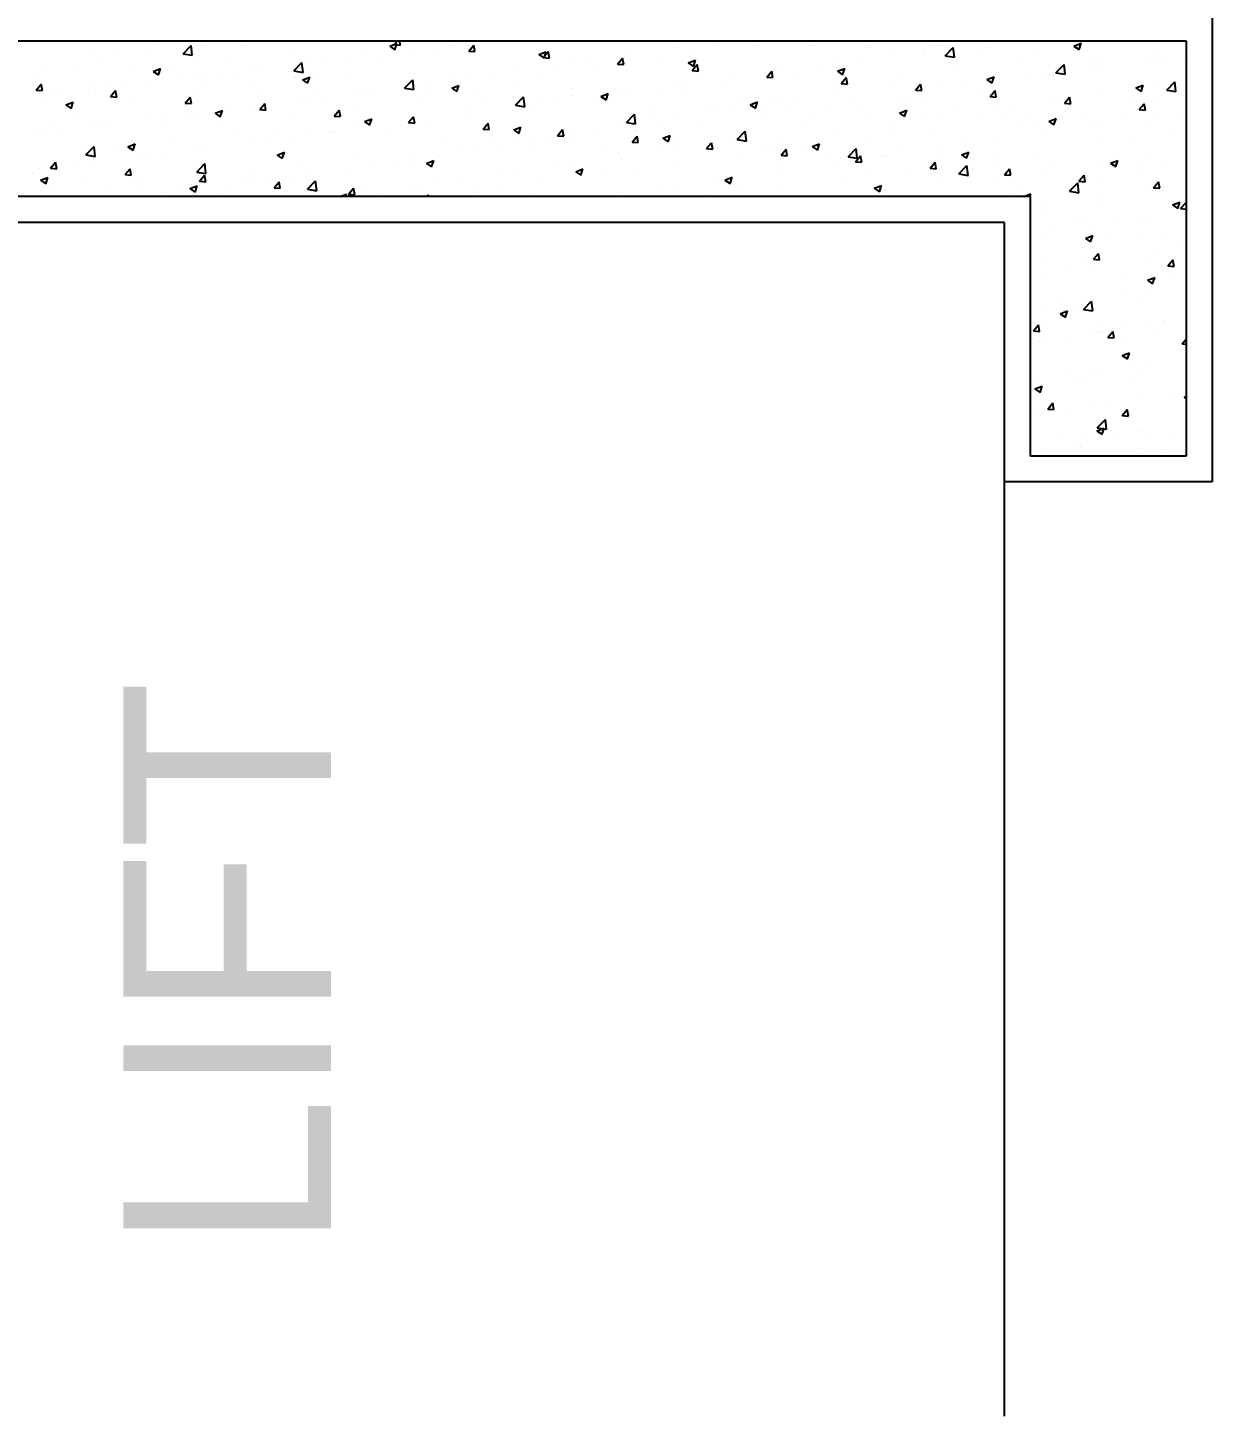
# Model space of a CAD drawing. Header units: inches. Extents: x 182687 to 187672, y -88924 to -84846.
# Drawn here: x 182934.7 to 182979.3, y -86378.1 to -86325.8 of the extents above; entities that cross this region are included whole.
import ezdxf
from ezdxf.enums import TextEntityAlignment as Align

# ---------------------------------------------------------------- set-up
doc = ezdxf.new("R2010")
doc.units = ezdxf.units.IN
doc.header["$MEASUREMENT"] = 0
doc.styles.add('HemBha', font='GOTHIC.TTF')

# ---------------------------------------------------------------- blocks, each defined once
blk = doc.blocks.new('REVISED COL LAYOUT')
at = {"color": 5}
for p, q in [((92154.4, -44108.9), (92154.4, -45858.9)), ((92004.4, -45708.9), (92004.4, -44258.9)), ((91979.4, -45683.9), (91979.4, -44283.9)), ((91729.4, -45883.9), (91729.4, -45683.9)), ((91729.4, -45683.9), (91979.4, -45683.9)), ((91754.4, -45858.9), (91754.4, -45708.9)), ((91754.4, -45708.9), (92004.4, -45708.9)), ((92154.4, -45858.9), (91754.4, -45858.9)), ((92179.4, -45883.9), (91729.4, -45883.9))]:
    blk.add_line(p, q, dxfattribs=at)
at = {"color": 5, "linetype": 'Continuous'}
for p, q in [((92026.4, -44747.5), (92026.4, -44747.5)), ((92027.6, -44748.8), (92027.6, -44748.8)), ((92063.8, -44750.1), (92063.8, -44750.1)), ((92107, -44751.5), (92106.5, -44757.5)), ((92107, -44751.5), (92112.7, -44756.3)), ((92020.1, -44755.8), (92016.7, -44760.8)), ((92016.7, -44760.8), (92022.8, -44762.8)), ((92020.1, -44755.8), (92022.8, -44762.8)), ((92031.8, -44765.4), (92031.2, -44771.3)), ((92031.5, -44754.1), (92031.5, -44754.1)), ((92031.8, -44765.4), (92037.5, -44770.2)), ((92064.8, -44755.3), (92064.8, -44755.3)), ((92098.1, -44756.6), (92098.1, -44756.6)), ((92105.6, -44764), (92105.6, -44764)), ((92106.5, -44757.5), (92112.7, -44756.3)), ((92117.1, -44754.5), (92117.1, -44754.5)), ((92131.4, -44757.8), (92131.4, -44757.8)), ((92012.9, -44768.5), (92012.9, -44768.5)), ((92031.2, -44771.3), (92037.5, -44770.2)), ((92038.7, -44767.8), (92038.7, -44767.8)), ((92067.1, -44775.1), (92067.1, -44775.1)), ((92077.5, -44766.9), (92077.5, -44766.9)), ((92103.2, -44776.4), (92103.2, -44776.4)), ((92032.6, -44786.7), (92032.6, -44786.7)), ((92083.7, -44787.9), (92083.7, -44787.9)), ((92092.6, -44780.2), (92089.3, -44785.1)), ((92089.3, -44785.1), (92095.3, -44787.2)), ((92092.6, -44780.2), (92095.3, -44787.2)), ((92128.3, -44786.8), (92128.3, -44786.8)), ((92005.3, -44804.2), (92005.3, -44804.2)), ((92024.1, -44800.8), (92024.1, -44800.8)), ((92038.5, -44805.5), (92038.5, -44805.5)), ((92044.5, -44799.4), (92043.1, -44808.3)), ((92044.5, -44799.4), (92052.6, -44807.2)), ((92106.5, -44801.4), (92106.5, -44801.4)), ((92142.7, -44802.7), (92142.7, -44802.7)), ((92043.1, -44808.3), (92052.6, -44807.2)), ((92071.8, -44806.7), (92071.8, -44806.7)), ((92072.1, -44813), (92072.1, -44813)), ((92105.1, -44807.9), (92105.1, -44807.9)), ((92114.9, -44807.9), (92114.9, -44807.9)), ((92138.4, -44809.1), (92138.4, -44809.1)), ((92010.7, -44821.9), (92010.7, -44821.9)), ((92048.7, -44826.1), (92048.7, -44826.1)), ((92075.2, -44820.3), (92075.2, -44820.3)), ((92100.7, -44823.2), (92100.2, -44829.2)), ((92100.2, -44829.2), (92106.4, -44828)), ((92100.7, -44823.2), (92106.4, -44828)), ((92115.6, -44822.3), (92115.6, -44822.3)), ((92146, -44827.7), (92146, -44827.7)), ((92025.5, -44837.1), (92025, -44843.1)), ((92025, -44843.1), (92031.2, -44841.9)), ((92025.5, -44837.1), (92031.2, -44841.9)), ((92052.3, -44839.8), (92049, -44844.8)), ((92049, -44844.8), (92055, -44846.9)), ((92052.3, -44839.8), (92055, -44846.9)), ((92093.7, -44846.2), (92093.7, -44846.2)), ((92111.5, -44839.3), (92111.5, -44839.3)), ((92126, -44840.2), (92126, -44840.2)), ((92004.8, -44848.5), (92004.8, -44848.5)), ((92011.7, -44854.8), (92011.7, -44854.8)), ((92021.9, -44854.2), (92021.9, -44854.2)), ((92040.9, -44849.8), (92040.9, -44849.8)), ((92044.9, -44856), (92044.9, -44856)), ((92078.2, -44857.2), (92078.2, -44857.2)), ((92111.5, -44858.4), (92111.5, -44858.4)), ((92144.8, -44859.6), (92144.8, -44859.6)), ((92112.6, -44861.3), (92112.6, -44861.3)), ((92124.9, -44864.2), (92121.5, -44869.2)), ((92121.5, -44869.2), (92127.6, -44871.2)), ((92124.9, -44864.2), (92127.6, -44871.2)), ((92151, -44865.6), (92151, -44865.6)), ((92008.4, -44875.3), (92008.4, -44875.3)), ((92009.8, -44886.4), (92009.8, -44886.4)), ((92044.2, -44874.9), (92044.2, -44874.9)), ((92058.7, -44884.4), (92058.7, -44884.4)), ((92073, -44873.7), (92073, -44873.7)), ((92080.4, -44876.1), (92080.4, -44876.1)), ((92125.7, -44880.6), (92125.7, -44880.6)), ((92012.1, -44899.5), (92008.7, -44904.5)), ((92012.1, -44899.5), (92014.8, -44906.5)), ((92094.4, -44894.9), (92093.9, -44900.9)), ((92093.9, -44900.9), (92100.2, -44899.7)), ((92094.4, -44894.9), (92100.2, -44899.7)), ((92123.8, -44893.6), (92123.8, -44893.6)), ((92141.9, -44892.9), (92140.5, -44901.7)), ((92141.9, -44892.9), (92150, -44900.6)), ((92008.7, -44904.5), (92014.8, -44906.5)), ((92019.2, -44908.8), (92018.7, -44914.8)), ((92019.2, -44906.7), (92019.2, -44906.7)), ((92019.2, -44908.8), (92025, -44913.6)), ((92019.6, -44907.6), (92019.6, -44907.6)), ((92028, -44906.1), (92026.6, -44915)), ((92028, -44906.1), (92036.1, -44913.9)), ((92049.2, -44912.7), (92049.2, -44912.7)), ((92052.4, -44907.9), (92052.4, -44907.9)), ((92083.7, -44901.2), (92083.7, -44901.2)), ((92085.7, -44909.1), (92085.7, -44909.1)), ((92103.7, -44904.6), (92103.7, -44904.6)), ((92119, -44910.3), (92119, -44910.3)), ((92119.8, -44902.4), (92119.8, -44902.4)), ((92140.5, -44901.7), (92150, -44900.6)), ((92152.3, -44911.6), (92152.3, -44911.6)), ((92018.7, -44914.8), (92025, -44913.6)), ((92026.6, -44915), (92036.1, -44913.9)), ((92084.6, -44923.9), (92081.2, -44928.8)), ((92084.6, -44923.9), (92087.3, -44930.9)), ((92110.4, -44914.7), (92110.4, -44914.7)), ((92006.2, -44928.7), (92006.2, -44928.7)), ((92009, -44938.6), (92009, -44938.6)), ((92070.7, -44927.1), (92070.7, -44927.1)), ((92081.2, -44928.8), (92087.3, -44930.9)), ((92088.7, -44939), (92088.7, -44939)), ((92123.1, -44927.5), (92123.1, -44927.5)), ((92135.7, -44938.9), (92135.7, -44938.9)), ((92018.1, -44949.6), (92018.1, -44949.6)), ((92068.7, -44942.8), (92068.7, -44942.8)), ((92121.5, -44947), (92121.5, -44947)), ((92154.4, -44952.2), (92153.8, -44953.2)), ((92153.8, -44953.2), (92154.4, -44953.4)), ((92017.3, -44961), (92017.3, -44961)), ((92026.2, -44958), (92026.2, -44958)), ((92059.5, -44959.3), (92059.5, -44959.3)), ((92088.2, -44966.7), (92087.6, -44972.6)), ((92088.2, -44966.7), (92093.9, -44971.5)), ((92092.8, -44960.5), (92092.8, -44960.5)), ((92113.7, -44962.9), (92113.7, -44962.9)), ((92126.1, -44961.7), (92126.1, -44961.7)), ((92128.1, -44965.3), (92128.1, -44965.3)), ((92021.4, -44974.6), (92021.4, -44974.6)), ((92057.5, -44975.9), (92057.5, -44975.9)), ((92087.6, -44972.6), (92093.9, -44971.5)), ((92108.1, -44968.1), (92108.1, -44968.1)), ((92012.9, -44980.5), (92012.4, -44986.5)), ((92012.4, -44986.5), (92018.7, -44985.4)), ((92012.9, -44980.5), (92018.7, -44985.4)), ((92044.3, -44983.6), (92041, -44988.5)), ((92041, -44988.5), (92047, -44990.6)), ((92044.3, -44983.6), (92047, -44990.6)), ((92068.4, -44980.5), (92068.4, -44980.5)), ((92019, -44996.9), (92019, -44996.9)), ((92060.8, -45000.9), (92060.8, -45000.9)), ((92078.7, -45001.1), (92078.7, -45001.1)), ((92097, -45002.2), (92097, -45002.2)), ((92119.3, -45000.4), (92119.3, -45000.4)), ((92125.4, -44999.6), (92124, -45008.5)), ((92125.4, -44999.6), (92133.5, -45007.4)), ((92145.7, -44997.2), (92145.7, -44997.2)), ((92011.4, -45012.8), (92010, -45021.7)), ((92011.4, -45012.8), (92019.5, -45020.6)), ((92015.1, -45014.4), (92015.1, -45014.4)), ((92026.4, -45012.5), (92026.4, -45012.5)), ((92032.6, -45008.6), (92032.6, -45008.6)), ((92065.9, -45009.8), (92065.9, -45009.8)), ((92099.2, -45011), (92099.2, -45011)), ((92116.9, -45007.9), (92113.5, -45012.9)), ((92113.5, -45012.9), (92119.5, -45014.9)), ((92116.9, -45007.9), (92119.5, -45014.9)), ((92124, -45008.5), (92133.5, -45007.4)), ((92132.5, -45012.2), (92132.5, -45012.2)), ((92010, -45021.7), (92019.5, -45020.6)), ((92100.3, -45027.2), (92100.3, -45027.2)), ((92105.8, -45021.4), (92105.8, -45021.4)), ((92123.7, -45021.2), (92123.7, -45021.2)), ((92136.4, -45028.5), (92136.4, -45028.5)), ((92004.4, -45044.2), (92006.8, -45050.3)), ((92065.8, -45038.8), (92065.8, -45038.8)), ((92066.2, -45033.8), (92066.2, -45033.8)), ((92081.9, -45038.4), (92081.4, -45044.4)), ((92081.4, -45044.4), (92087.6, -45043.2)), ((92081.9, -45038.4), (92087.6, -45043.2)), ((92004.4, -45049.5), (92006.8, -45050.3)), ((92006.7, -45052.3), (92006.1, -45058.2)), ((92006.1, -45058.2), (92012.4, -45057.1)), ((92006.7, -45052.3), (92012.4, -45057.1)), ((92006.8, -45059.3), (92006.8, -45059.3)), ((92029.1, -45055.3), (92029.1, -45055.3)), ((92088.7, -45059.4), (92088.7, -45059.4)), ((92117, -45053.7), (92117, -45053.7)), ((92139.7, -45053.5), (92139.7, -45053.5)), ((92012.8, -45067.8), (92012.8, -45067.8)), ((92040.1, -45060.5), (92040.1, -45060.5)), ((92076.6, -45067.6), (92073.2, -45072.6)), ((92073.2, -45072.6), (92079.3, -45074.6)), ((92073.4, -45061.7), (92073.4, -45061.7)), ((92076.6, -45067.6), (92079.3, -45074.6)), ((92105.3, -45065.1), (92105.3, -45065.1)), ((92106.7, -45062.9), (92106.7, -45062.9)), ((92140, -45064.1), (92140, -45064.1)), ((92007.1, -45079.2), (92007.1, -45079.2)), ((92034.7, -45075.6), (92034.7, -45075.6)), ((92103.6, -45074.8), (92103.6, -45074.8)), ((92133.7, -45079.5), (92133.7, -45079.5)), ((92063.9, -45087.2), (92063.9, -45087.2)), ((92144.7, -45091.4), (92144.7, -45091.4)), ((92149.1, -45091.9), (92145.8, -45096.9)), ((92145.8, -45096.9), (92151.8, -45098.9)), ((92149.1, -45091.9), (92151.8, -45098.9)), ((92150.8, -45096.2), (92150.3, -45102.2)), ((92150.8, -45096.2), (92154.4, -45099.3)), ((92013.8, -45110.6), (92013.8, -45110.6)), ((92038, -45100.7), (92038, -45100.7)), ((92039.1, -45113.6), (92039.1, -45113.6)), ((92047.1, -45111.8), (92047.1, -45111.8)), ((92074.1, -45101.9), (92074.1, -45101.9)), ((92075.6, -45110.1), (92075.1, -45116.1)), ((92075.6, -45110.1), (92081.3, -45114.9)), ((92080.4, -45113), (92080.4, -45113)), ((92108.8, -45106.3), (92107.4, -45115.2)), ((92108.8, -45106.3), (92116.9, -45114.1)), ((92114.8, -45107.1), (92114.8, -45107.1)), ((92150.3, -45102.2), (92154.4, -45101.4)), ((92010.6, -45121.1), (92010.6, -45121.1)), ((92075.1, -45116.1), (92081.3, -45114.9)), ((92077.4, -45127), (92077.4, -45127)), ((92098.7, -45117.7), (92098.7, -45117.7)), ((92107.4, -45115.2), (92116.9, -45114.1)), ((92113.7, -45114.3), (92113.7, -45114.3)), ((92147, -45115.5), (92147, -45115.5)), ((92004.4, -45127.4), (92006.1, -45128.8)), ((92004.4, -45129.1), (92006.1, -45128.8)), ((92017.1, -45137.5), (92017.1, -45137.5)), ((92036.3, -45127.3), (92033, -45132.2)), ((92033, -45132.2), (92039, -45134.3)), ((92036.3, -45127.3), (92039, -45134.3)), ((92043, -45138.5), (92043, -45138.5)), ((92061.7, -45140.6), (92061.7, -45140.6)), ((92101.3, -45128.2), (92101.3, -45128.2)), ((92113.6, -45128.3), (92113.6, -45128.3)), ((92143.7, -45137.8), (92143.7, -45137.8)), ((92108.8, -45151.6), (92105.5, -45156.6)), ((92108.8, -45151.6), (92111.5, -45158.6)), ((92116.9, -45153.3), (92116.9, -45153.3)), ((92020.3, -45161.1), (92020.3, -45161.1)), ((92053.5, -45162.3), (92053.5, -45162.3)), ((92082.4, -45164.9), (92082.4, -45164.9)), ((92086.8, -45163.6), (92086.8, -45163.6)), ((92105.5, -45156.6), (92111.5, -45158.6)), ((92112.5, -45160.5), (92112.5, -45160.5)), ((92120.1, -45164.8), (92120.1, -45164.8)), ((92153, -45154.6), (92153, -45154.6)), ((92153.4, -45166), (92153.4, -45166)), ((92008.3, -45174.5), (92008.3, -45174.5)), ((92011.9, -45175.4), (92011.9, -45175.4)), ((92049.1, -45171.9), (92049.1, -45171.9)), ((92108.7, -45176), (92108.7, -45176)), ((92144.5, -45168), (92144, -45173.9)), ((92144, -45173.9), (92150.3, -45172.8)), ((92144.5, -45168), (92150.3, -45172.8)), ((92059.4, -45194), (92059.4, -45194)), ((92069.3, -45181.8), (92068.8, -45187.8)), ((92068.8, -45187.8), (92075.1, -45186.7)), ((92069.3, -45181.8), (92075.1, -45186.7)), ((92099.1, -45181.6), (92099.1, -45181.6)), ((92121.9, -45191.2), (92121.9, -45191.2)), ((92015.1, -45200.4), (92015.1, -45200.4)), ((92027.1, -45195.9), (92027.1, -45195.9)), ((92051.3, -45201.7), (92051.3, -45201.7)), ((92153.8, -45196.2), (92153.8, -45196.2)), ((92027.7, -45213.1), (92027.7, -45213.1)), ((92061, -45214.3), (92061, -45214.3)), ((92068.6, -45211.3), (92065.2, -45216.3)), ((92065.2, -45216.3), (92071.3, -45218.3)), ((92068.6, -45211.3), (92071.3, -45218.3)), ((92092.3, -45213), (92090.9, -45221.9)), ((92090.9, -45221.9), (92100.4, -45220.8)), ((92092.3, -45213), (92100.4, -45220.8)), ((92094.3, -45215.5), (92094.3, -45215.5)), ((92110.3, -45213.9), (92110.3, -45213.9)), ((92127.6, -45216.7), (92127.6, -45216.7)), ((92006.1, -45227.9), (92006.1, -45227.9)), ((92054.6, -45226.7), (92054.6, -45226.7)), ((92059.1, -45230.2), (92059.1, -45230.2)), ((92090.7, -45228), (92090.7, -45228)), ((92020.1, -45238.3), (92020.1, -45238.3)), ((92057.2, -45247.4), (92057.2, -45247.4)), ((92096.8, -45235), (92096.8, -45235)), ((92118.8, -45234.3), (92118.8, -45234.3)), ((92141.1, -45235.6), (92137.7, -45240.6)), ((92138.3, -45239.7), (92137.7, -45245.7)), ((92137.7, -45240.6), (92143.8, -45242.6)), ((92137.7, -45245.7), (92144, -45244.5)), ((92138.3, -45239.7), (92144, -45244.5)), ((92141.1, -45235.6), (92143.8, -45242.6)), ((92037.1, -45254.2), (92037.1, -45254.2)), ((92063, -45253.6), (92062.5, -45259.5)), ((92062.5, -45259.5), (92068.8, -45258.4)), ((92063, -45253.6), (92068.8, -45258.4)), ((92094, -45253), (92094, -45253)), ((92130.2, -45254.3), (92130.2, -45254.3)), ((92028.3, -45271), (92025, -45276)), ((92028.3, -45271), (92031, -45278)), ((92034.8, -45264.4), (92034.8, -45264.4)), ((92059.6, -45264.6), (92059.6, -45264.6)), ((92068.1, -45265.6), (92068.1, -45265.6)), ((92101.4, -45266.8), (92101.4, -45266.8)), ((92108, -45267.3), (92108, -45267.3)), ((92134.7, -45268.1), (92134.7, -45268.1)), ((92025, -45276), (92031, -45278)), ((92133.5, -45279.3), (92133.5, -45279.3)), ((92054.9, -45300.8), (92054.9, -45300.8)), ((92069.1, -45288.5), (92069.1, -45288.5)), ((92094.6, -45288.4), (92094.6, -45288.4)), ((92100.8, -45295.3), (92097.5, -45300.3)), ((92097.5, -45300.3), (92103.5, -45302.3)), ((92099, -45290.9), (92099, -45290.9)), ((92100.8, -45295.3), (92103.5, -45302.3)), ((92128.8, -45292.7), (92128.8, -45292.7)), ((92007.9, -45313.7), (92007.9, -45313.7)), ((92028.4, -45301.5), (92028.4, -45301.5)), ((92047.1, -45312.5), (92047.1, -45312.5)), ((92132, -45311.4), (92131.5, -45317.4)), ((92132, -45311.4), (92137.7, -45316.2)), ((92031.7, -45326.5), (92031.7, -45326.5)), ((92041.2, -45314.9), (92041.2, -45314.9)), ((92056.8, -45325.3), (92056.3, -45331.3)), ((92056.8, -45325.3), (92062.5, -45330.1)), ((92067.9, -45327.8), (92067.9, -45327.8)), ((92075.7, -45319.8), (92074.3, -45328.6)), ((92074.3, -45328.6), (92083.8, -45327.5)), ((92074.5, -45316.1), (92074.5, -45316.1)), ((92075.7, -45319.8), (92083.8, -45327.5)), ((92105.7, -45320.6), (92105.7, -45320.6)), ((92107.8, -45317.4), (92107.8, -45317.4)), ((92131.5, -45317.4), (92137.7, -45316.2)), ((92138.5, -45317.2), (92138.5, -45317.2)), ((92141.1, -45318.6), (92141.1, -45318.6)), ((92056.3, -45331.3), (92062.5, -45330.1)), ((92012.1, -45350.7), (92012.1, -45350.7)), ((92052.7, -45354.1), (92052.7, -45354.1)), ((92071.2, -45352.8), (92071.2, -45352.8)), ((92079.1, -45346.9), (92079.1, -45346.9)), ((92092.3, -45341.7), (92092.3, -45341.7)), ((92107.3, -45354.1), (92107.3, -45354.1)), ((92138.8, -45351), (92138.8, -45351)), ((92015.4, -45365.6), (92015.4, -45365.6)), ((92036.7, -45364.4), (92036.7, -45364.4)), ((92048.7, -45366.9), (92048.7, -45366.9)), ((92060.6, -45355), (92057.2, -45360)), ((92057.2, -45360), (92063.3, -45362)), ((92060.6, -45355), (92063.3, -45362)), ((92057.2, -45370.8), (92057.2, -45370.8)), ((92082, -45368.1), (92082, -45368.1)), ((92103.5, -45374), (92103.5, -45374)), ((92110.6, -45379.1), (92110.6, -45379.1)), ((92115.3, -45369.3), (92115.3, -45369.3)), ((92133.1, -45379.3), (92129.7, -45384.3)), ((92133.1, -45379.3), (92135.8, -45386.3)), ((92146.8, -45380.4), (92146.8, -45380.4)), ((92148.6, -45370.5), (92148.6, -45370.5)), ((92076.2, -45390.7), (92076.2, -45390.7)), ((92125.7, -45383.1), (92125.2, -45389.1)), ((92125.2, -45389.1), (92131.5, -45388)), ((92125.7, -45383.1), (92131.5, -45388)), ((92129.7, -45384.3), (92135.8, -45386.3)), ((92005.6, -45401.2), (92005.6, -45401.2)), ((92050.5, -45397), (92050, -45403)), ((92050, -45403), (92056.2, -45401.8)), ((92050.4, -45407.5), (92050.4, -45407.5)), ((92050.5, -45397), (92056.2, -45401.8)), ((92089.1, -45405.2), (92089.1, -45405.2)), ((92090.1, -45395.1), (92090.1, -45395.1)), ((92150.1, -45405.4), (92150.1, -45405.4)), ((92020.3, -45414.7), (92017, -45419.7)), ((92017, -45419.7), (92023, -45421.7)), ((92020.3, -45414.7), (92023, -45421.7)), ((92022.2, -45409), (92022.2, -45409)), ((92022.4, -45417), (92022.4, -45417)), ((92055.7, -45418.2), (92055.7, -45418.2)), ((92089, -45419.4), (92089, -45419.4)), ((92115.6, -45417), (92115.6, -45417)), ((92122.3, -45420.6), (92122.3, -45420.6)), ((92148.8, -45409.3), (92148.8, -45409.3)), ((92008.9, -45426.2), (92008.9, -45426.2)), ((92045, -45427.5), (92045, -45427.5)), ((92059.2, -45426.5), (92057.8, -45435.4)), ((92057.8, -45435.4), (92067.3, -45434.3)), ((92059.2, -45426.5), (92067.3, -45434.3)), ((92067.2, -45429.1), (92067.2, -45429.1)), ((92101.2, -45427.4), (92101.2, -45427.4)), ((92092.8, -45439), (92089.5, -45444)), ((92089.5, -45444), (92095.5, -45446)), ((92092.8, -45439), (92095.5, -45446)), ((92152.3, -45446.9), (92152.3, -45446.9)), ((92048.1, -45460.9), (92048.1, -45460.9)), ((92048.3, -45452.6), (92048.3, -45452.6)), ((92084.5, -45453.8), (92084.5, -45453.8)), ((92087.8, -45448.5), (92087.8, -45448.5)), ((92119.4, -45454.9), (92118.9, -45460.8)), ((92118.9, -45460.8), (92125.2, -45459.7)), ((92119.4, -45454.9), (92125.2, -45459.7)), ((92013.9, -45464.1), (92013.9, -45464.1)), ((92028.8, -45467.5), (92028.8, -45467.5)), ((92032.2, -45467.3), (92032.2, -45467.3)), ((92044.2, -45468.7), (92043.7, -45474.7)), ((92043.7, -45474.7), (92050, -45473.6)), ((92044.2, -45468.7), (92050, -45473.6)), ((92062.1, -45468.7), (92062.1, -45468.7)), ((92095.4, -45469.9), (92095.4, -45469.9)), ((92099.1, -45463.5), (92099.1, -45463.5)), ((92128.7, -45471.1), (92128.7, -45471.1)), ((92077.2, -45487.5), (92077.2, -45487.5)), ((92087.8, -45478.9), (92087.8, -45478.9)), ((92099, -45480.8), (92099, -45480.8)), ((92123.9, -45480.1), (92123.9, -45480.1)), ((92052.6, -45498.7), (92049.2, -45503.7)), ((92052.6, -45498.7), (92055.3, -45505.7)), ((92053.3, -45490.4), (92053.3, -45490.4)), ((92150.1, -45500.3), (92150.1, -45500.3)), ((92045.9, -45514.3), (92045.9, -45514.3)), ((92049.2, -45503.7), (92055.3, -45505.7)), ((92085.5, -45501.9), (92085.5, -45501.9)), ((92127.2, -45505.2), (92127.2, -45505.2)), ((92022.2, -45527.3), (92022.2, -45527.3)), ((92036.3, -45519.4), (92036.3, -45519.4)), ((92042.2, -45525.6), (92042.2, -45525.6)), ((92069.6, -45520.7), (92069.6, -45520.7)), ((92092.8, -45516.7), (92092.8, -45516.7)), ((92102.9, -45521.9), (92102.9, -45521.9)), ((92109.1, -45521.8), (92109.1, -45521.8)), ((92113.2, -45526.6), (92112.6, -45532.6)), ((92113.2, -45526.6), (92118.9, -45531.4)), ((92125.1, -45523.1), (92121.7, -45528)), ((92121.7, -45528), (92127.8, -45530.1)), ((92125.1, -45523.1), (92127.8, -45530.1)), ((92136.2, -45523.1), (92136.2, -45523.1)), ((92037.9, -45540.5), (92037.4, -45546.4)), ((92037.9, -45540.5), (92043.7, -45545.3)), ((92042.6, -45533.2), (92041.2, -45542.1)), ((92041.2, -45542.1), (92050.7, -45541)), ((92042.6, -45533.2), (92050.7, -45541)), ((92096.7, -45534.2), (92096.7, -45534.2)), ((92112.6, -45532.6), (92118.9, -45531.4)), ((92025.5, -45552.3), (92025.5, -45552.3)), ((92037.4, -45546.4), (92043.7, -45545.3)), ((92061.6, -45553.6), (92061.6, -45553.6)), ((92087.2, -45545.8), (92087.2, -45545.8)), ((92132.2, -45543), (92132.2, -45543)), ((92147.8, -45553.7), (92147.8, -45553.7)), ((92012.3, -45558.4), (92009, -45563.4)), ((92009, -45563.4), (92015, -45565.4)), ((92012.3, -45558.4), (92015, -45565.4)), ((92043.6, -45567.7), (92043.6, -45567.7)), ((92083.3, -45555.3), (92083.3, -45555.3)), ((92010.1, -45569.6), (92010.1, -45569.6)), ((92043.4, -45570.8), (92043.4, -45570.8)), ((92064.9, -45578.6), (92064.9, -45578.6)), ((92076.7, -45572), (92076.7, -45572)), ((92101.1, -45579.9), (92101.1, -45579.9)), ((92110, -45573.2), (92110, -45573.2)), ((92119.2, -45580.1), (92119.2, -45580.1)), ((92143.2, -45574.4), (92143.2, -45574.4)), ((92030.5, -45590.2), (92030.5, -45590.2)), ((92052.2, -45584), (92052.2, -45584)), ((92084.8, -45582.7), (92081.5, -45587.7)), ((92081.5, -45587.7), (92087.5, -45589.7)), ((92084.8, -45582.7), (92087.5, -45589.7)), ((92094.5, -45587.6), (92094.5, -45587.6)), ((92081, -45608.6), (92081, -45608.6)), ((92097.2, -45604.1), (92097.2, -45604.1)), ((92104.4, -45604.9), (92104.4, -45604.9)), ((92106.9, -45598.3), (92106.4, -45604.3)), ((92106.4, -45604.3), (92112.6, -45603.1)), ((92106.9, -45598.3), (92112.6, -45603.1)), ((92140.5, -45606.2), (92140.5, -45606.2)), ((92145.6, -45607), (92145.6, -45607)), ((92016.5, -45620.1), (92016.5, -45620.1)), ((92031.7, -45612.2), (92031.2, -45618.2)), ((92031.2, -45618.2), (92037.4, -45617)), ((92031.7, -45612.2), (92037.4, -45617)), ((92041.4, -45621), (92041.4, -45621)), ((92049.8, -45621.3), (92049.8, -45621.3)), ((92069.9, -45616.5), (92069.9, -45616.5)), ((92154.4, -45611.4), (92154, -45612.1)), ((92154, -45612.1), (92154.4, -45612.2)), ((92083.1, -45622.5), (92083.1, -45622.5)), ((92116.4, -45623.7), (92116.4, -45623.7)), ((92140, -45626.7), (92138.6, -45635.6)), ((92138.6, -45635.6), (92148.1, -45634.5)), ((92140, -45626.7), (92148.1, -45634.5)), ((92143.8, -45631.2), (92143.8, -45631.2)), ((92149.7, -45624.9), (92149.7, -45624.9)), ((92026.1, -45639.9), (92024.7, -45648.8)), ((92024.7, -45648.8), (92034.2, -45647.7)), ((92026.1, -45639.9), (92034.2, -45647.7)), ((92044.6, -45642.4), (92041.2, -45647.4)), ((92041.2, -45647.4), (92047.2, -45649.4)), ((92044.6, -45642.4), (92047.2, -45649.4)), ((92062.2, -45642.3), (92062.2, -45642.3)), ((92092.2, -45640.9), (92092.2, -45640.9)), ((92109.4, -45642.8), (92109.4, -45642.8)), ((92129.2, -45638.4), (92129.2, -45638.4)), ((92038.8, -45653.3), (92038.8, -45653.3)), ((92078.8, -45662), (92078.8, -45662)), ((92143.3, -45660.4), (92143.3, -45660.4)), ((92024, -45672), (92024, -45672)), ((92039.1, -45674.4), (92039.1, -45674.4)), ((92057.3, -45673.2), (92057.3, -45673.2)), ((92090.6, -45674.4), (92090.6, -45674.4)), ((92100.6, -45670), (92100.1, -45676)), ((92100.1, -45676), (92106.4, -45674.9)), ((92100.6, -45670), (92106.4, -45674.9)), ((92107.2, -45662.4), (92107.2, -45662.4)), ((92117.1, -45666.8), (92113.7, -45671.7)), ((92113.7, -45671.7), (92119.8, -45673.8)), ((92117.1, -45666.8), (92119.8, -45673.8)), ((92148.8, -45669.1), (92148.8, -45669.1)), ((92025.4, -45683.9), (92024.9, -45689.9)), ((92024.9, -45689.9), (92031.1, -45688.7)), ((92025.4, -45683.9), (92031.1, -45688.7)), ((92042.1, -45678.4), (92042.1, -45678.4)), ((92078.2, -45679.6), (92078.2, -45679.6)), ((92123.9, -45675.7), (92123.9, -45675.7)), ((92007.6, -45689.9), (92007.6, -45689.9)), ((92012.5, -45696.5), (92012.5, -45696.5)), ((92072.2, -45700.6), (92072.2, -45700.6)), ((92090, -45694.3), (92090, -45694.3)), ((92139.2, -45696.8), (92139.2, -45696.8)), ((91764.7, -45713.6), (91764.7, -45713.6)), ((91798, -45714.8), (91798, -45714.8)), ((91819, -45713.2), (91815.6, -45718.1)), ((91819, -45713.2), (91821.7, -45720.2)), ((91866.5, -45710.8), (91866.5, -45710.8)), ((91875, -45711.7), (91874.4, -45717.6)), ((91875, -45711.7), (91880.7, -45716.5)), ((92004.4, -45702.5), (92007, -45709.1)), ((92004.4, -45708.3), (92007, -45709.1)), ((92076.5, -45715.4), (92076.5, -45715.4)), ((92081.5, -45704.7), (92081.5, -45704.7)), ((92117.7, -45705.9), (92117.7, -45705.9)), ((92141.1, -45713.8), (92141.1, -45713.8)), ((91759.8, -45720), (91759.8, -45720)), ((91795.9, -45721.3), (91795.9, -45721.3)), ((91799.7, -45725.5), (91799.2, -45731.5)), ((91799.7, -45725.5), (91805.5, -45730.4)), ((91815.6, -45718.1), (91821.7, -45720.2)), ((91831.3, -45716.1), (91831.3, -45716.1)), ((91864, -45720.1), (91864, -45720.1)), ((91864.6, -45717.3), (91864.6, -45717.3)), ((91874.4, -45717.6), (91880.7, -45716.5)), ((91881.6, -45722.4), (91881.6, -45722.4)), ((91897.9, -45718.5), (91897.9, -45718.5)), ((91931.2, -45719.7), (91931.2, -45719.7)), ((91940.4, -45725.5), (91940.4, -45725.5)), ((91964.5, -45720.9), (91964.5, -45720.9)), ((91976.5, -45726.8), (91976.5, -45726.8)), ((91990.6, -45720.4), (91990.6, -45720.4)), ((91997.7, -45722.1), (91997.7, -45722.1)), ((92031, -45723.4), (92031, -45723.4)), ((92036.9, -45727.8), (92036.9, -45727.8)), ((92047.1, -45716.2), (92047.1, -45716.2)), ((92064.3, -45724.6), (92064.3, -45724.6)), ((92076.8, -45726.5), (92073.5, -45731.4)), ((92076.8, -45726.5), (92079.5, -45733.5)), ((92097.6, -45725.8), (92097.6, -45725.8)), ((92117.2, -45720.7), (92117.2, -45720.7)), ((92130.9, -45727), (92130.9, -45727)), ((91777.4, -45736.4), (91777.4, -45736.4)), ((91799.2, -45731.5), (91805.5, -45730.4)), ((91891.5, -45737.5), (91888.2, -45742.5)), ((91888.2, -45742.5), (91894.2, -45744.5)), ((91891.5, -45737.5), (91894.2, -45744.5)), ((91905.9, -45737.1), (91905.9, -45737.1)), ((91932.7, -45741.8), (91932.7, -45741.8)), ((91972.3, -45729.4), (91972.3, -45729.4)), ((92073.5, -45731.4), (92079.5, -45733.5)), ((92094.3, -45741.8), (92093.8, -45747.7)), ((92094.3, -45741.8), (92100.1, -45746.6)), ((92121, -45731), (92121, -45731)), ((92123.5, -45733.4), (92122.1, -45742.3)), ((92122.1, -45742.3), (92131.6, -45741.2)), ((92123.5, -45733.4), (92131.6, -45741.2)), ((91769.3, -45754.2), (91769.3, -45754.2)), ((91799.2, -45746.3), (91799.2, -45746.3)), ((91828.5, -45755.8), (91828.5, -45755.8)), ((91835.3, -45747.6), (91835.3, -45747.6)), ((91868.1, -45743.4), (91868.1, -45743.4)), ((91895.9, -45754.5), (91895.9, -45754.5)), ((91979.8, -45751.8), (91979.8, -45751.8)), ((92009.5, -45746.6), (92008.1, -45755.5)), ((92008.1, -45755.5), (92017.6, -45754.4)), ((92009.5, -45746.6), (92017.6, -45754.4)), ((92016, -45753.1), (92016, -45753.1)), ((92019.1, -45755.6), (92018.6, -45761.6)), ((92019.1, -45755.6), (92024.9, -45760.5)), ((92022.6, -45754.8), (92022.6, -45754.8)), ((92086.5, -45742.6), (92086.5, -45742.6)), ((92087.7, -45747.7), (92087.7, -45747.7)), ((92093.8, -45747.7), (92100.1, -45746.6)), ((92149.3, -45750.8), (92146, -45755.8)), ((92146, -45755.8), (92152, -45757.8)), ((92149.2, -45755.1), (92149.2, -45755.1)), ((92149.3, -45750.8), (92152, -45757.8)), ((91764, -45757.4), (91764, -45757.4)), ((91764.7, -45757.9), (91764.7, -45757.9)), ((91771.1, -45764.1), (91771.1, -45764.1)), ((91804.4, -45765.4), (91804.4, -45765.4)), ((91829, -45758.3), (91829, -45758.3)), ((91837.7, -45766.6), (91837.7, -45766.6)), ((91871, -45767.8), (91871, -45767.8)), ((91895.5, -45759.9), (91894.2, -45768.8)), ((91894.2, -45768.8), (91903.7, -45767.7)), ((91895.5, -45759.9), (91903.7, -45767.7)), ((91904.3, -45769), (91904.3, -45769)), ((91945.3, -45763.4), (91945.3, -45763.4)), ((91955.6, -45758.6), (91955.6, -45758.6)), ((91964, -45761.8), (91960.7, -45766.8)), ((91960.7, -45766.8), (91966.7, -45768.8)), ((91964, -45761.8), (91966.7, -45768.8)), ((91983.5, -45761.7), (91983.5, -45761.7)), ((92018.6, -45761.6), (92024.9, -45760.5)), ((92074.3, -45768.8), (92074.3, -45768.8)), ((92082.2, -45758.9), (92082.2, -45758.9)), ((92126, -45768.9), (92126, -45768.9)), ((92138.8, -45767.2), (92138.8, -45767.2)), ((91778.7, -45772.8), (91775.4, -45777.8)), ((91775.4, -45777.8), (91781.4, -45779.8)), ((91778.7, -45772.8), (91781.4, -45779.8)), ((91781.6, -45773.2), (91780.2, -45782.1)), ((91780.2, -45782.1), (91789.7, -45781)), ((91781.6, -45773.2), (91789.7, -45781)), ((91838.6, -45772.7), (91838.6, -45772.7)), ((91874, -45778.5), (91874, -45778.5)), ((91874.8, -45773.9), (91874.8, -45773.9)), ((91879.3, -45775.7), (91879.3, -45775.7)), ((91937.6, -45770.2), (91937.6, -45770.2)), ((91943.9, -45769.5), (91943.4, -45775.5)), ((91943.4, -45775.5), (91949.6, -45774.3)), ((91943.9, -45769.5), (91949.6, -45774.3)), ((91970.9, -45771.4), (91970.9, -45771.4)), ((92000.6, -45778.7), (92000.6, -45778.7)), ((92004.1, -45772.7), (92004.1, -45772.7)), ((92019.2, -45778.1), (92019.2, -45778.1)), ((92034.6, -45781.2), (92034.6, -45781.2)), ((92037.4, -45773.9), (92037.4, -45773.9)), ((92055.4, -45779.4), (92055.4, -45779.4)), ((92070.7, -45775.1), (92070.7, -45775.1)), ((92104, -45776.3), (92104, -45776.3)), ((92127.2, -45779), (92127.2, -45779)), ((92137.3, -45777.5), (92137.3, -45777.5)), ((91775.1, -45789.7), (91775.1, -45789.7)), ((91804.2, -45784.2), (91804.2, -45784.2)), ((91868.7, -45783.4), (91868.2, -45789.4)), ((91868.2, -45789.4), (91874.4, -45788.2)), ((91868.7, -45783.4), (91874.4, -45788.2)), ((91930.4, -45795.2), (91930.4, -45795.2)), ((91970.1, -45782.8), (91970.1, -45782.8)), ((91984.8, -45789.7), (91984.8, -45789.7)), ((92036.5, -45786.1), (92033.2, -45791.1)), ((92033.2, -45791.1), (92039.2, -45793.1)), ((92036.5, -45786.1), (92039.2, -45793.1)), ((91793.5, -45797.3), (91792.9, -45803.2)), ((91792.9, -45803.2), (91799.2, -45802.1)), ((91793.5, -45797.3), (91799.2, -45802.1)), ((91826.2, -45809.2), (91826.2, -45809.2)), ((91851.3, -45797.2), (91847.9, -45802.2)), ((91847.9, -45802.2), (91853.9, -45804.2)), ((91851.3, -45797.2), (91853.9, -45804.2)), ((91865.9, -45796.8), (91865.9, -45796.8)), ((91878.1, -45799), (91878.1, -45799)), ((91914.2, -45800.2), (91914.2, -45800.2)), ((92058.7, -45804.4), (92058.7, -45804.4)), ((92085.4, -45801.1), (92085.4, -45801.1)), ((92094.8, -45805.7), (92094.8, -45805.7)), ((91761.7, -45810.8), (91761.7, -45810.8)), ((91773.1, -45821.1), (91773.1, -45821.1)), ((91778.6, -45816.1), (91778.6, -45816.1)), ((91779.3, -45812.5), (91779.3, -45812.5)), ((91811.9, -45817.3), (91811.9, -45817.3)), ((91839, -45816.6), (91839, -45816.6)), ((91843.6, -45810.5), (91843.6, -45810.5)), ((91845.2, -45818.5), (91845.2, -45818.5)), ((91878.5, -45819.7), (91878.5, -45819.7)), ((91905.9, -45812.8), (91905.9, -45812.8)), ((91911.8, -45820.9), (91911.8, -45820.9)), ((91923.8, -45821.5), (91920.4, -45826.5)), ((91923.8, -45821.5), (91926.5, -45828.5)), ((91945.1, -45822.2), (91945.1, -45822.2)), ((91965.6, -45816.9), (91965.6, -45816.9)), ((91981.3, -45815.1), (91981.3, -45815.1)), ((92024.2, -45816), (92024.2, -45816)), ((92032.6, -45813.1), (92032.6, -45813.1)), ((92072, -45822.2), (92072, -45822.2)), ((92088.1, -45813.5), (92087.5, -45819.5)), ((92087.5, -45819.5), (92093.8, -45818.3)), ((92088.1, -45813.5), (92093.8, -45818.3)), ((92092.2, -45817.2), (92092.2, -45817.2)), ((92109.1, -45810.5), (92105.7, -45815.5)), ((92105.7, -45815.5), (92111.8, -45817.5)), ((92109.1, -45810.5), (92111.8, -45817.5)), ((92136.5, -45820.6), (92136.5, -45820.6)), ((91877.1, -45829.1), (91877.1, -45829.1)), ((91917.5, -45825.3), (91917.5, -45825.3)), ((91920.4, -45826.5), (91926.5, -45828.5)), ((91953.7, -45826.5), (91953.7, -45826.5)), ((91978.4, -45823.4), (91978.4, -45823.4)), ((92011.6, -45824.6), (92011.6, -45824.6)), ((92012.8, -45827.4), (92012.3, -45833.3)), ((92012.3, -45833.3), (92018.6, -45832.2)), ((92012.8, -45827.4), (92018.6, -45832.2)), ((92032.4, -45834.6), (92032.4, -45834.6)), ((92044.9, -45825.8), (92044.9, -45825.8)), ((92078.2, -45827), (92078.2, -45827)), ((92098.1, -45830.7), (92098.1, -45830.7)), ((92111.5, -45828.2), (92111.5, -45828.2)), ((92134.3, -45832), (92134.3, -45832)), ((92144.8, -45829.5), (92144.8, -45829.5)), ((91757.4, -45836.5), (91757.4, -45836.5)), ((91772.9, -45843.1), (91772.9, -45843.1)), ((91776.4, -45846.1), (91776.4, -45846.1)), ((91812.5, -45847.4), (91812.5, -45847.4)), ((91883.1, -45836.8), (91883.1, -45836.8)), ((91884, -45836.8), (91884, -45836.8)), ((91928.2, -45848.6), (91928.2, -45848.6)), ((91937.6, -45841.2), (91937.1, -45847.2)), ((91937.1, -45847.2), (91943.4, -45846.1)), ((91937.6, -45841.2), (91943.4, -45846.1)), ((91967.8, -45836.2), (91967.8, -45836.2)), ((91996.3, -45845.8), (91992.9, -45850.8)), ((91996.3, -45845.8), (91999, -45852.8)), ((92010.6, -45837.1), (92010.6, -45837.1)), ((92063.7, -45842.3), (92063.7, -45842.3)), ((92106.9, -45840.1), (92105.5, -45849)), ((92105.5, -45849), (92115, -45847.9)), ((92106.9, -45840.1), (92115, -45847.9)), ((92137.2, -45837.4), (92137.2, -45837.4)), ((91811, -45856.9), (91809.6, -45858.9)), ((91811, -45856.9), (91811.8, -45858.9)), ((91862.4, -45855.1), (91862.1, -45858.9)), ((91862.4, -45855.1), (91866.9, -45858.9)), ((91863.6, -45850.2), (91863.6, -45850.2)), ((91957, -45851.6), (91957, -45851.6)), ((91993, -45853.4), (91992.1, -45858.9)), ((91992.9, -45850.8), (91999, -45852.8)), ((91993, -45853.4), (91998.7, -45858.9)), ((91993.1, -45852.8), (91993.1, -45852.8)), ((92083.2, -45854.5), (92083.2, -45854.5)), ((92137.6, -45857), (92137.6, -45857))]:
    blk.add_line(p, q, dxfattribs=at)

msp = doc.modelspace()

# ---------------------------------------------------------------- linework, layer by layer
msp.add_line((182971.483, -86378.129), (182971.483, -86342.912))

# ---------------------------------------------------------------- block references
at = {"xscale": 0.03913043478082616, "yscale": 0.03913043478082616, "zscale": 0.03913043478082616, "rotation": 90}
msp.add_blockref('REVISED COL LAYOUT', (181183.852, -89932.325), dxfattribs=at)

# ---------------------------------------------------------------- texts
at = {"style": 'HemBha'}
msp.add_text('LIFT', height=7.8261, rotation=90, dxfattribs=at).set_placement((182946.105, -86361.149, 0), align=Align.CENTER)

doc.saveas('drawing.dxf')
